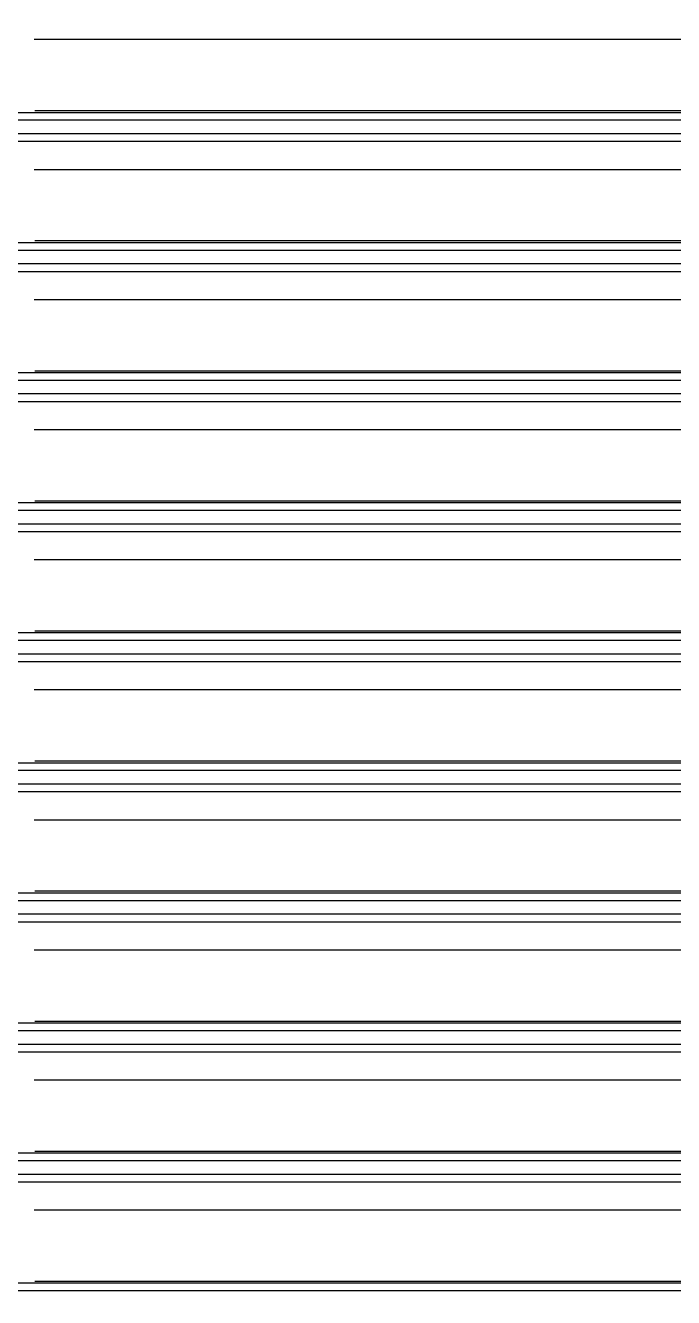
# Model space of a CAD drawing. Header units: millimetres. Extents: x -56261 to 196039, y 9480 to 100001.
# Drawn here: x 75652.3 to 75681.5, y 95795.2 to 95852.3 of the extents above; entities that cross this region are included whole.
import ezdxf

# ---------------------------------------------------------------- set-up
doc = ezdxf.new("R2010")
doc.units = ezdxf.units.MM
doc.set_wipeout_variables(frame=1)
doc.layers.add('SS-AIRCON', color=5, linetype='Continuous')
doc.layers.add('SS-TEXT', color=7, linetype='Continuous')

# ---------------------------------------------------------------- blocks, each defined once
blk = doc.blocks.new('I48T')
at = {"layer": 'SS-AIRCON', "color": 0, "linetype": 'Continuous'}
for p, q in [((599.9006, -86.18208), (-599.9007, -86.18208)), ((578.5326, -86.68017), (-578.5326, -86.68017)), ((125.7008, -86.79772), (42.3009, -86.79772)), ((42.3486, -91.46102), (125.7485, -91.46102)), ((580.0736, -93.32954), (-580.0737, -93.32954)), ((-599.9007, -93.81793), (599.9006, -93.81793)), ((599.9006, -94.73208), (-599.9007, -94.73208)), ((578.5326, -95.23017), (-578.5326, -95.23017)), ((125.7008, -95.34772), (42.3009, -95.34772)), ((42.3486, -100.01102), (125.7485, -100.01102)), ((580.0736, -101.87954), (-580.0737, -101.87954)), ((-599.9007, -102.36793), (599.9006, -102.36793)), ((599.9006, -103.28208), (-599.9007, -103.28208)), ((578.5326, -103.78017), (-578.5326, -103.78017)), ((125.7008, -103.89772), (42.3009, -103.89772)), ((42.3486, -108.56102), (125.7485, -108.56102)), ((-599.9007, -110.91793), (599.9006, -110.91793)), ((580.0736, -110.42954), (-580.0737, -110.42954)), ((599.9006, -111.83208), (-599.9007, -111.83208)), ((578.5326, -112.33017), (-578.5326, -112.33017)), ((125.7008, -112.44772), (42.3009, -112.44772)), ((42.3486, -117.11102), (125.7485, -117.11102)), ((-599.9007, -119.46793), (599.9006, -119.46793)), ((580.0736, -118.97954), (-580.0737, -118.97954)), ((599.9006, -120.38208), (-599.9007, -120.38208)), ((578.5326, -120.88017), (-578.5326, -120.88017)), ((125.7008, -120.99772), (42.3009, -120.99772)), ((42.3486, -125.66102), (125.7485, -125.66102)), ((580.0736, -127.52954), (-580.0737, -127.52954)), ((-599.9007, -128.01793), (599.9006, -128.01793)), ((599.9006, -128.93208), (-599.9007, -128.93208)), ((578.5326, -129.43017), (-578.5326, -129.43017)), ((125.7008, -129.54772), (42.3009, -129.54772)), ((42.3486, -134.21102), (125.7485, -134.21102)), ((580.0736, -136.07954), (-580.0736, -136.07954)), ((-599.9007, -136.56793), (599.9006, -136.56793)), ((599.9006, -137.48208), (-599.9007, -137.48208)), ((578.5326, -137.98017), (-578.5326, -137.98017)), ((125.7008, -138.09772), (42.3009, -138.09772)), ((42.3486, -142.76102), (125.7485, -142.76102)), ((580.0736, -144.62954), (-580.0736, -144.62954)), ((-599.9007, -145.11793), (599.9006, -145.11793)), ((599.9006, -146.03208), (-599.9007, -146.03208)), ((578.5326, -146.53017), (-578.5326, -146.53017)), ((125.7008, -146.64772), (42.3009, -146.64772)), ((42.3486, -151.31102), (125.7485, -151.31102)), ((-599.9007, -153.66793), (599.9006, -153.66793)), ((580.0736, -153.17954), (-580.0736, -153.17954)), ((599.9006, -154.58208), (-599.9007, -154.58208)), ((578.5326, -155.08017), (-578.5326, -155.08017)), ((125.7008, -155.19772), (42.3009, -155.19772)), ((42.3486, -159.86102), (125.7485, -159.86102)), ((-599.9007, -162.21793), (599.9006, -162.21793)), ((580.0736, -161.72954), (-580.0736, -161.72954)), ((599.9006, -163.13208), (-599.9007, -163.13208)), ((578.5326, -163.63017), (-578.5326, -163.63017)), ((125.7008, -163.74772), (42.3009, -163.74772)), ((42.3486, -168.41102), (125.7485, -168.41102))]:
    blk.add_line(p, q, dxfattribs=at)
blk = doc.blocks.new('A$C43DE16F2')
blk.add_wipeout([(0, 14550), (0, 0), (29100, 0), (29100, 14550)]).dxf.layer = 'SS-TEXT'
at = {"layer": 'SS-TEXT', "linetype": 'Continuous', "xscale": 1.577261091527505, "yscale": 1.577261091527505, "zscale": 1.577261091527505, "rotation": 180}
blk.add_blockref('I48T', (11081.92, 7128.46), dxfattribs=at)

msp = doc.modelspace()

# ---------------------------------------------------------------- block references
at = {"layer": 'SS-TEXT', "xscale": 0.4331186193392458, "yscale": 0.4331186193392458, "zscale": 0.4331186193392458}
msp.add_blockref('A$C43DE16F2', (70938.861, 92649.191), dxfattribs=at)

doc.saveas('drawing.dxf')
